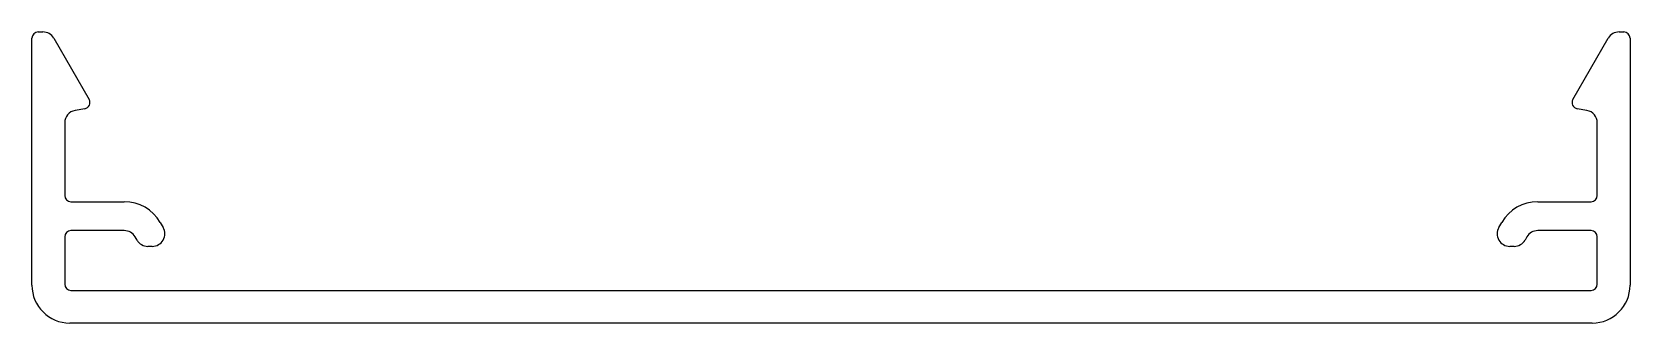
# Model space of a CAD drawing. Extents: x -31.7 to 31.8, y 3.5 to 15.1.
import ezdxf

# ---------------------------------------------------------------- set-up
doc = ezdxf.new("R2010")
doc.units = 0
doc.layers.add('PROFILE', color=1, linetype='CONTINUOUS')

msp = doc.modelspace()

# ---------------------------------------------------------------- linework, layer by layer
at = {"layer": 'PROFILE', "color": 7}
for p, q in [((-31.733, 5.033), (-31.733, 14.858)), ((-31.483, 15.108), (-31.297, 15.108)), ((-30.864, 14.858), (-29.461, 12.427)), ((29.496, 12.427), (30.899, 14.858)), ((31.332, 15.108), (31.517, 15.108)), ((31.767, 14.858), (31.767, 5.033)), ((-30.433, 11.495), (-30.433, 8.608)), ((-29.634, 12.056), (-30.02, 11.988)), ((30.054, 11.988), (29.669, 12.056)), ((30.467, 8.608), (30.467, 11.495)), ((-30.183, 8.358), (-28.064, 8.358)), ((28.099, 8.358), (30.217, 8.358)), ((-28.064, 7.208), (-30.183, 7.208)), ((-26.635, 7.533), (-26.52, 7.333)), ((26.554, 7.333), (26.67, 7.533)), ((30.217, 7.208), (28.099, 7.208)), ((-30.433, 6.958), (-30.433, 5.083)), ((-27.559, 6.833), (-27.631, 6.958)), ((-26.953, 6.583), (-27.126, 6.583)), ((27.161, 6.583), (26.987, 6.583)), ((27.666, 6.958), (27.594, 6.833)), ((30.467, 5.083), (30.467, 6.958)), ((-30.183, 4.833), (30.217, 4.833)), ((30.267, 3.533), (-30.233, 3.533))]:
    msp.add_line(p, q, dxfattribs=at)
for centre, radius, start, end in [((-31.483, 14.858), 0.25, 90, 180), ((-31.297, 14.608), 0.5, 30, 90), ((31.332, 14.608), 0.5, 90, 150), ((31.517, 14.858), 0.25, 0, 90), ((-29.678, 12.302), 0.25, 280, 30), ((29.712, 12.302), 0.25, 150, 260), ((-29.933, 11.495), 0.5, 100, 180), ((29.967, 11.495), 0.5, 0, 80), ((-30.183, 8.608), 0.25, 180, 270), ((-28.064, 6.708), 1.65, 30, 90), ((28.099, 6.708), 1.65, 90, 150), ((30.217, 8.608), 0.25, 270, 0), ((-30.183, 6.958), 0.25, 90, 180), ((-28.064, 6.708), 0.5, 30, 90), ((-26.953, 7.083), 0.5, 270, 30), ((26.987, 7.083), 0.5, 150, 270), ((28.099, 6.708), 0.5, 90, 150), ((30.217, 6.958), 0.25, 0, 90), ((-27.126, 7.083), 0.5, 210, 270), ((27.161, 7.083), 0.5, 270, 330), ((-30.183, 5.083), 0.25, 180, 270), ((30.217, 5.083), 0.25, 270, 0), ((-30.233, 5.033), 1.5, 180, 270), ((30.267, 5.033), 1.5, 270, 0)]:
    msp.add_arc(centre, radius, start, end, dxfattribs=at)

doc.saveas('drawing.dxf')
